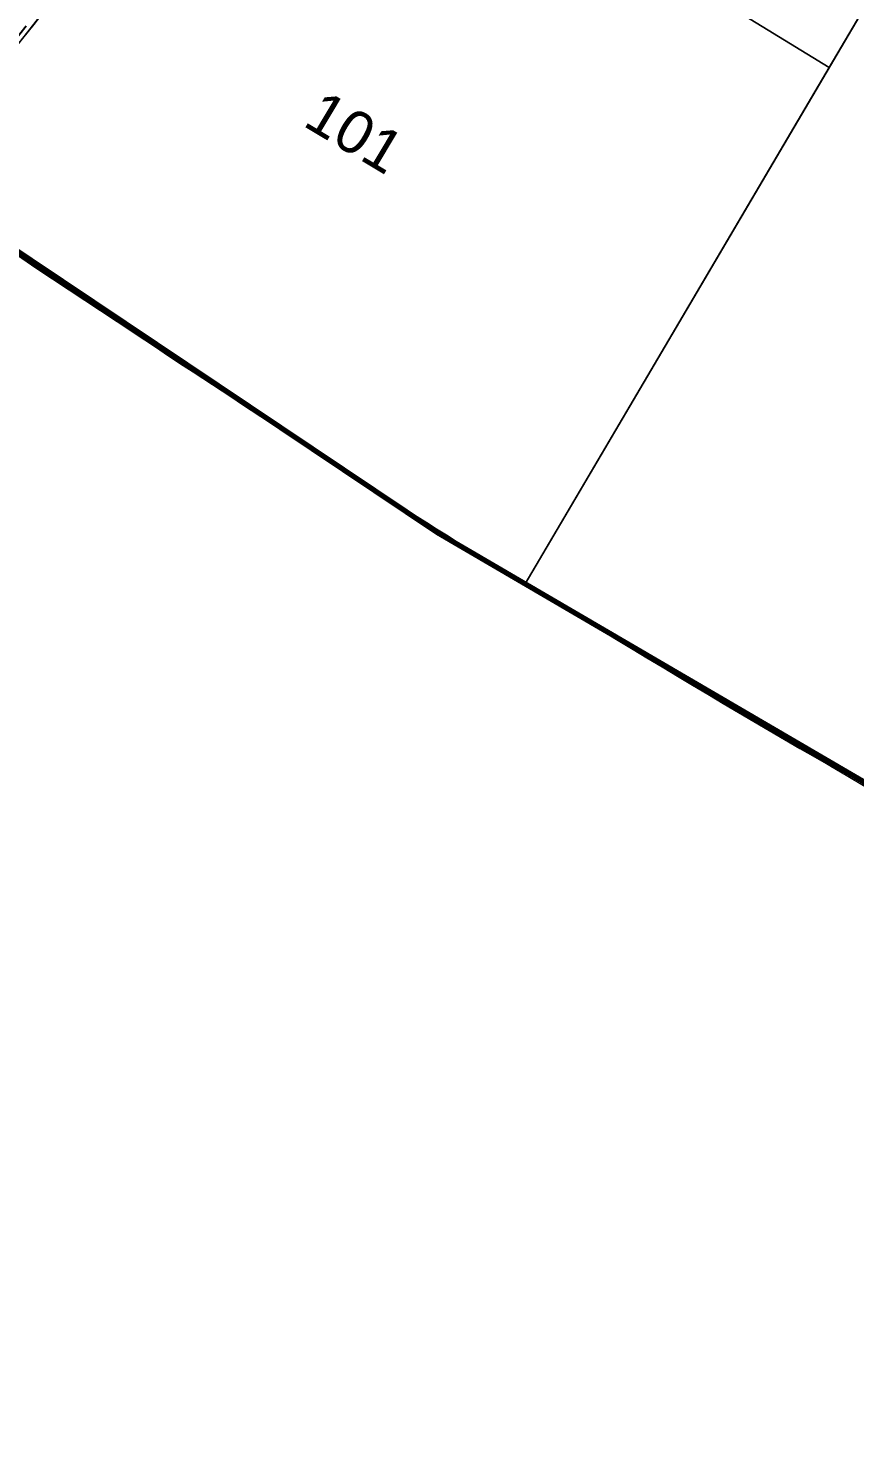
# Model space of a CAD drawing. Header units: metres. Extents: x 264965 to 265706, y 6180501 to 6181430.
# Drawn here: x 265312.1 to 265360.7, y 6180751.2 to 6180834.6 of the extents above; entities that cross this region are included whole.
import ezdxf

# ---------------------------------------------------------------- set-up
doc = ezdxf.new("R2010")
doc.units = ezdxf.units.M
doc.linetypes.add('Cable Exist UG', pattern=[7, 4, -1, 1, -1])
for name, color, linetype, lineweight in [('_User Miscellaneous1', 30, 'Continuous', 13), ('_User Miscellaneous10', 241, 'Continuous', 13), ('_User Miscellaneous3', 51, 'Continuous', 13), ('_User Miscellaneous7', 3, 'Continuous', 13), ('_User_HV_Exist', 1, 'Continuous', 25), ('_User_LV_Exist', 5, 'Continuous', 25), ('_User_SL_Exist', 4, 'Continuous', 25), ('Cadastre Developer_SP_NEW', 92, 'Continuous', 15)]:
    doc.layers.add(name, color=color, linetype=linetype, lineweight=lineweight)
doc.layers.add('_User Miscellaneous12', color=252, linetype='Continuous', lineweight=13, plot=False, transparency=0.5)
doc.styles.add('ARIAL', font='arial.ttf', dxfattribs={"height": 2})

msp = doc.modelspace()

# ---------------------------------------------------------------- linework, layer by layer
at = {"layer": '_User Miscellaneous1', "linetype": 'Continuous'}
msp.add_lwpolyline([(265151.279, 6180931.696), (265311.739, 6180821.052), (265312.618, 6180820.447), (265336.202, 6180804.9), (265367.199, 6180786.516), (265374.212, 6180782.653), (265406.321, 6180766.287), (265407.48, 6180765.617), (265552.248, 6180696.628), (265706.227, 6181106.533)], dxfattribs=at)
at = {"layer": '_User Miscellaneous1', "transparency": 33554483}
for points in [[(265268.098, 6180811.598, 0.209306), (265331.961, 6180912.496, 0.209306)], [(265269.777, 6180809.112, 0.209306), (265334.927, 6180912.043, 0.209306)]]:
    msp.add_lwpolyline(points, format="xyb", dxfattribs=at)
at = {"layer": '_User Miscellaneous10'}
msp.add_lwpolyline([(265304.878, 6180825.875, 0.147536), (265345.183, 6180910.475)], format="xyb", dxfattribs=at)
at = {"layer": '_User Miscellaneous12', "color": 1, "transparency": 33554534}
for points in [[(265299.697, 6180830.582, 0.147536), (265338.263, 6180911.533)], [(265301.177, 6180829.237, 0.147536), (265340.24, 6180911.231)], [(265302.657, 6180827.892, 0.147536), (265342.217, 6180910.929)]]:
    msp.add_lwpolyline(points, format="xyb", dxfattribs=at)
at = {"layer": '_User Miscellaneous12', "color": 5, "transparency": 33554534}
for points in [[(265300.437, 6180829.91, 0.147536), (265339.252, 6180911.382)], [(265301.917, 6180828.565, 0.147536), (265341.229, 6180911.08)], [(265303.397, 6180827.22, 0.147536), (265343.206, 6180910.778)]]:
    msp.add_lwpolyline(points, format="xyb", dxfattribs=at)
at = {"layer": '_User Miscellaneous12', "color": 6, "transparency": 33554534}
msp.add_lwpolyline([(265303.619, 6180827.018, 0.147536), (265343.502, 6180910.732)], format="xyb", dxfattribs=at)
at = {"layer": '_User Miscellaneous12', "color": 4, "transparency": 33554534}
msp.add_lwpolyline([(265303.767, 6180826.883, 0.147536), (265343.7, 6180910.702)], format="xyb", dxfattribs=at)
at = {"layer": '_User Miscellaneous3'}
for points in [[(265265.02, 6180816.157, 0.209306), (265326.524, 6180913.327, 0.209306)], [(265265.272, 6180815.784, 0.209306), (265326.969, 6180913.259, 0.209306)], [(265272.602, 6180804.927, 0.209306), (265339.919, 6180911.28, 0.209306)], [(265272.854, 6180804.554, 0.209306), (265340.364, 6180911.212, 0.209306)]]:
    msp.add_lwpolyline(points, format="xyb", dxfattribs=at)
at = {"layer": '_User Miscellaneous7', "lineweight": 70, "flags": 128}
msp.add_lwpolyline([(265346.394, 6181031.994), (265364.483, 6181028.856), (265372.251, 6181015.535), (265433.189, 6181005.08, -0.043269), (265488.664, 6180990.341), (265571.962, 6180958.886), (265579.283, 6180962.002), (265595.808, 6180956.119), (265580.778, 6180921.46), (265626.777, 6180895.03), (265552.269, 6180696.684, -0.00756), (265425.262, 6180757.143, -0.007559), (265400.747, 6180768.922, -0.010607), (265370.27, 6180784.983), (265336.201, 6180804.901), (265304.878, 6180825.875), (265233.354, 6180875.141)], format="xyb", dxfattribs=at)
at = {"layer": '_User_HV_Exist', "linetype": 'Cable Exist UG', "ltscale": 0.7, "flags": 128}
for points in [[(265226.704, 6180824.343), (265235.707, 6180810.855), (265241.845, 6180807.576), (265249.548, 6180807.973), (265257.38, 6180793.413), (265273.176, 6180804.077, 0.059919), (265301.695, 6180828.766, 0.147411), (265340.92, 6180911.048), (265347.51, 6180969.339), (265349.894, 6180990.528), (265367.433, 6181003.171), (265431.258, 6180992.222), (265436.769, 6180984.461), (265446.444, 6180981.675), (265456.363, 6180987.165), (265485.338, 6180977.43), (265489.484, 6180988.882), (265490.704, 6180988.441, 0.951004), (265493.906, 6180987.282), (265500.767, 6180984.797), (265507.819, 6181004.281)], [(265267.755, 6180765.44), (265259.989, 6180778.604), (265258.787, 6180786.68), (265260.576, 6180790.744), (265275.414, 6180800.762, 0.059919), (265304.656, 6180826.076, 0.147536), (265344.886, 6180910.521), (265352.275, 6180975.879)]]:
    msp.add_lwpolyline(points, format="xyb", dxfattribs=at)
at = {"layer": '_User_LV_Exist', "linetype": 'Cable Exist UG', "ltscale": 0.7, "transparency": 33554687}
msp.add_lwpolyline([(265323.262, 6180854.295, -0.055705), (265301.859, 6180825.55, -0.056366), (265274.463, 6180802.171), (265259.218, 6180791.878), (265257.033, 6180786.916), (265258.387, 6180777.817), (265279.082, 6180746.199, 0.041778), (265297.046, 6180721.389, 0.068128), (265320.718, 6180700.439, 0.039451), (265354.079, 6180680.593), (265368.748, 6180673.022)], format="xyb", dxfattribs=at)
at = {"layer": '_User_SL_Exist', "linetype": 'Cable Exist UG', "ltscale": 0.7, "transparency": 33554687, "flags": 128}
msp.add_lwpolyline([(265321.35, 6180871.845, -0.112464), (265279.558, 6180818.134)], format="xyb", dxfattribs=at)
at = {"layer": 'Cadastre Developer_SP_NEW', "transparency": 33554687}
for points in [[(265371.645, 6180865.05), (265336.362, 6180877.086, -0.040741), (265324.968, 6180853.275), (265359.238, 6180832.274), (265364.385, 6180841.019)], [(265359.238, 6180832.274), (265324.968, 6180853.275, -0.052496), (265304.878, 6180825.875, 0.014581), (265341.358, 6180801.899)], [(265391.084, 6180824.477), (265414.29, 6180829.681, -0.041019), (265411.908, 6180837.345), (265387.886, 6180831.959), (265364.385, 6180841.019), (265341.358, 6180801.899, 0.011188), (265370.262, 6180784.968)]]:
    msp.add_lwpolyline(points, format="xyb", close=True, dxfattribs=at)

# ---------------------------------------------------------------- texts
at = {"layer": 'Cadastre Developer_SP_NEW', "transparency": 33554687, "style": 'ARIAL'}
msp.add_text('101', height=2.5, rotation=329.12694, dxfattribs=at).set_placement((265328.19, 6180828.9))

doc.saveas('drawing.dxf')
